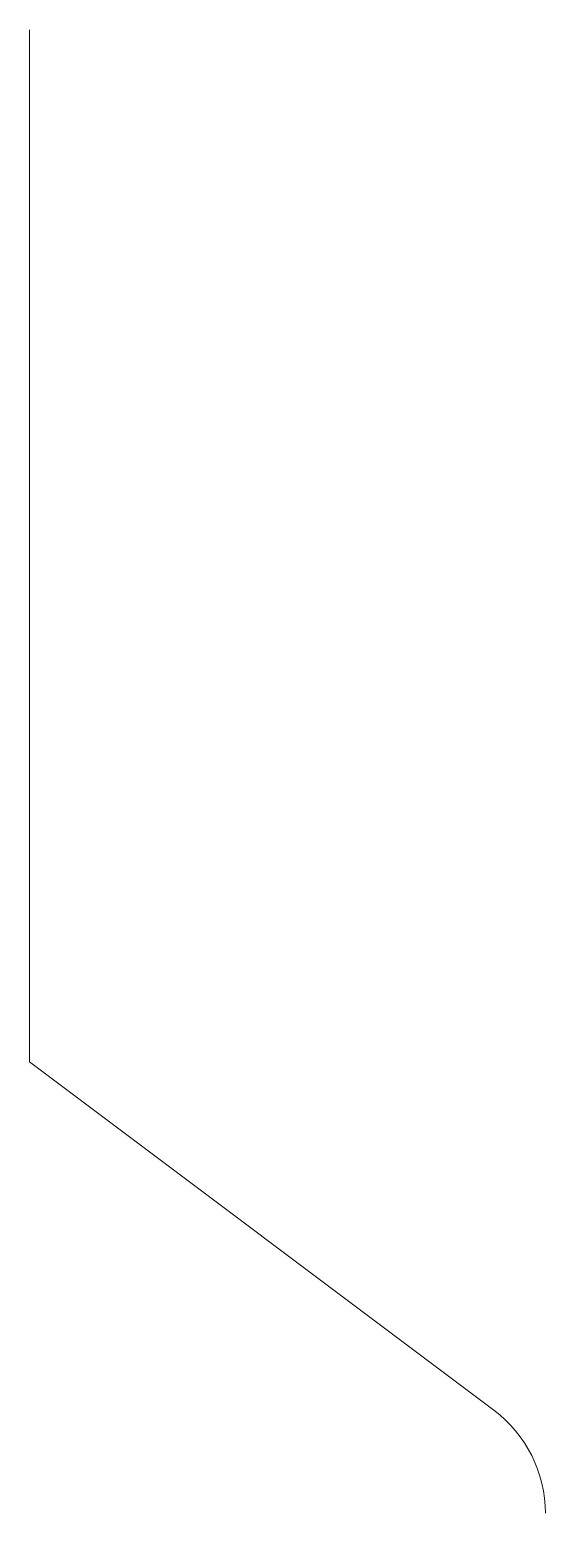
# Model space of a CAD drawing. Header units: millimetres. Extents: x -4 to 0, y -11.5 to 0.
import ezdxf

# ---------------------------------------------------------------- set-up
doc = ezdxf.new("R2010")
doc.units = ezdxf.units.MM
doc.linetypes.add('K5LT_BASIC', pattern=[0])
doc.layers.get('0').update_dxf_attribs({"true_color": 0xffffff})

msp = doc.modelspace()

# ---------------------------------------------------------------- linework, layer by layer
at = {"color": 5, "linetype": 'K5LT_BASIC', "lineweight": 13, "true_color": 0x0000ff}
for q in [(-4, 0), (-0.4, -10.7)]:
    msp.add_line((-4, -8), q, dxfattribs=at)
msp.add_arc((-1, -11.5), 1, 0, 53.1301, dxfattribs=at)

doc.saveas('drawing.dxf')
